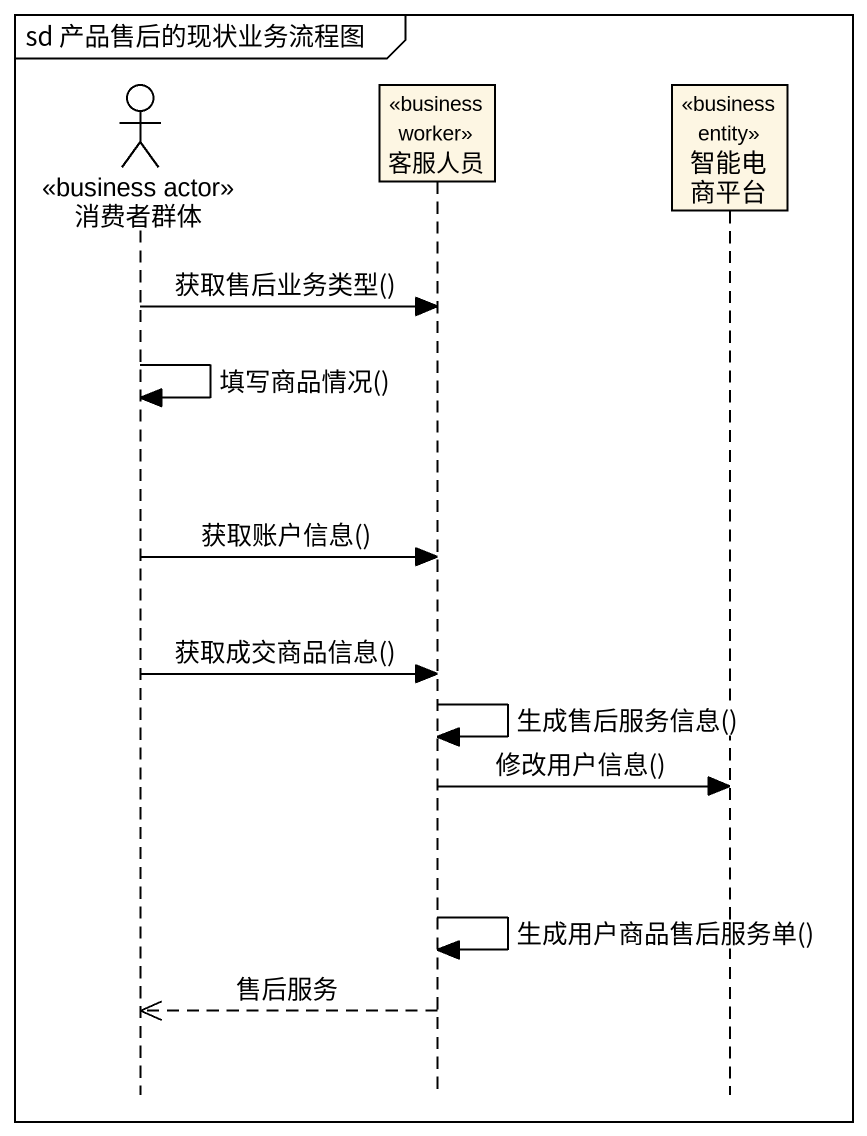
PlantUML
@startuml
mainframe sd 产品售后的现状业务流程图
hide footbox
actor 消费者群体 <<business actor>>
participant 客服人员 <<business worker>>
participant 智能电商平台 <<business entity>>

消费者群体 -> 客服人员 : 获取售后业务类型()
消费者群体 -> 消费者群体 : 填写商品情况()
消费者群体 -> 客服人员 : 获取账户信息()
消费者群体 -> 客服人员 : 获取成交商品信息()
客服人员 -> 客服人员 : 生成售后服务信息()
客服人员 -> 智能电商平台 : 修改用户信息()
客服人员 -> 客服人员 : 生成用户商品售后服务单()
客服人员 -->> 消费者群体 : 售后服务
@enduml
